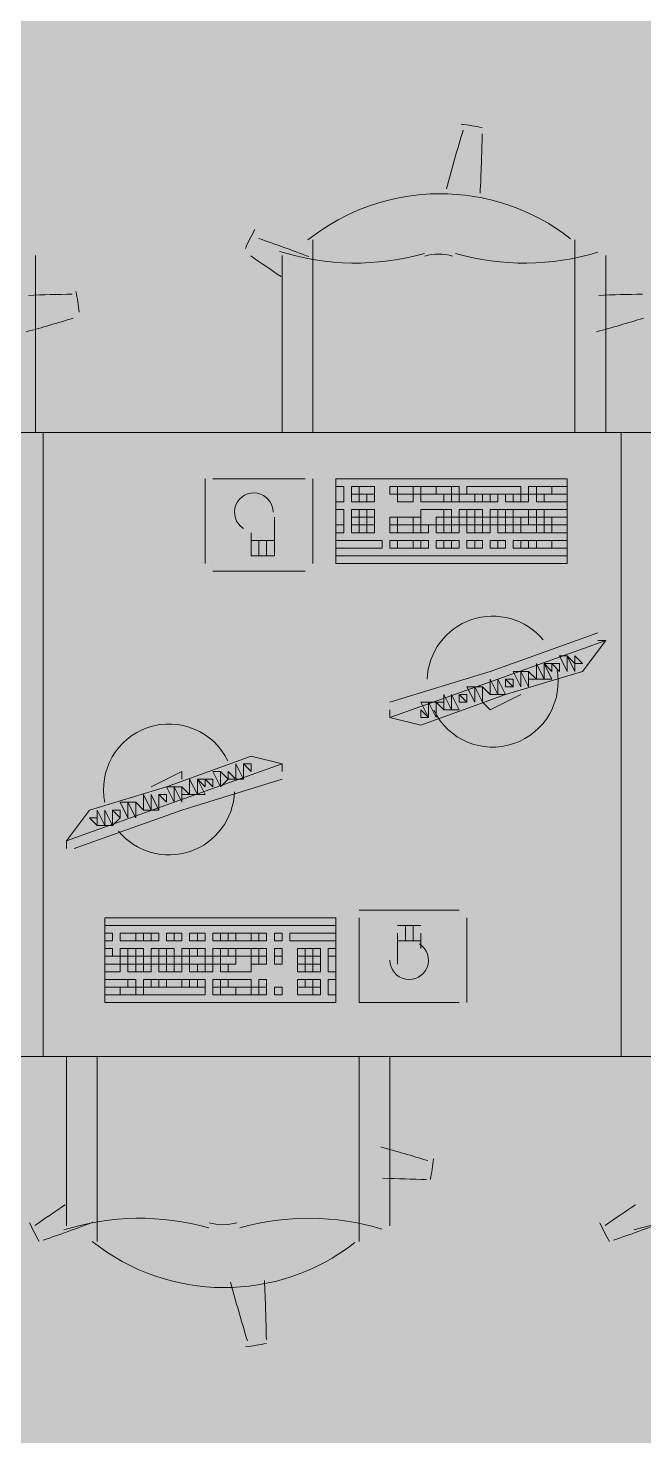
# Model space of a CAD drawing. Header units: millimetres. Extents: x -59 to 47, y 152 to 919.
# Drawn here: x 23.151 to 24.35, y 464.268 to 467.009 of the extents above; entities that cross this region are included whole.
import ezdxf

# ---------------------------------------------------------------- set-up
doc = ezdxf.new("R2010")
doc.units = ezdxf.units.MM
doc.layers.add('PDF_014405$FT-FIXFIT', color=7, linetype='Continuous')
doc.layers.add('PDF_014405$HL-TMP', color=7, linetype='Continuous', true_color=0xe6db59)

msp = doc.modelspace()

# ---------------------------------------------------------------- linework, layer by layer
at = {"layer": 'PDF_014405$FT-FIXFIT', "lineweight": 0}
for points in [[(23.7054, 466.2211), (23.7054, 466.5961)], [(24.2154, 466.5961), (24.2154, 466.2211)], [(23.1655, 466.2211), (23.1655, 466.5661)], [(23.6454, 466.5661), (23.6454, 466.2211)], [(24.2754, 466.2211), (24.2754, 466.5661)], [(23.4955, 466.1311), (23.4955, 465.9661)], [(23.5104, 466.1311), (23.5104, 466.1311)], [(23.6904, 466.1311), (23.5104, 466.1311)], [(23.6904, 466.1311), (23.6904, 466.1311)], [(23.7054, 465.9661), (23.7054, 466.1311)], [(23.5854, 466.0261), (23.5854, 465.9811), (23.6304, 465.9811), (23.6304, 466.0561)], [(23.6304, 466.0111), (23.5854, 466.0111)], [(23.6004, 466.0111), (23.6004, 465.9811)], [(23.6154, 466.0111), (23.6154, 465.9811)], [(23.5104, 465.9661), (23.5104, 465.9661)], [(23.5104, 465.9511), (23.6904, 465.9511)], [(23.6904, 465.9661), (23.6904, 465.9661)], [(24.2604, 465.8311), (24.0504, 465.7561), (23.8554, 465.6961)], [(23.8554, 465.6661), (23.9154, 465.6511), (24.0804, 465.7111), (24.2304, 465.7561), (24.2754, 465.8161), (24.2604, 465.8161)], [(24.2754, 465.8161), (24.0654, 465.7411), (23.8554, 465.6661), (23.8554, 465.6811)], [(24.0354, 465.7261), (24.0504, 465.7111), (24.0354, 465.7261)], [(24.1104, 465.7111), (24.0504, 465.6811), (24.0354, 465.6961)], [(24.1104, 465.7111), (24.1104, 465.7111)], [(23.6454, 465.5761), (23.5854, 465.5911), (23.4205, 465.5311), (23.2705, 465.4861), (23.2255, 465.4262), (23.2255, 465.4112)], [(23.2255, 465.4262), (23.4355, 465.5011), (23.6454, 465.5761), (23.6454, 465.5611)], [(23.3905, 465.5311), (23.4505, 465.5611), (23.4505, 465.5461)], [(23.5704, 465.5461), (23.5704, 465.5761), (23.5704, 465.5461)], [(23.2405, 465.4112), (23.4505, 465.4861), (23.6454, 465.5461)], [(23.3905, 465.5311), (23.3905, 465.5311)], [(23.3755, 465.4861), (23.3605, 465.5011), (23.3755, 465.4861)], [(23.2405, 465.4262), (23.2405, 465.4262)], [(23.9904, 465.2912), (23.7954, 465.2912)], [(23.3005, 465.2612), (23.7504, 465.2612), (23.3005, 465.2612)], [(23.7954, 465.2762), (23.7954, 465.2762)], [(23.7954, 465.2762), (23.7954, 465.1112), (23.9904, 465.1112)], [(23.9154, 465.2612), (23.8704, 465.2612)], [(23.8854, 465.2312), (23.8854, 465.2612)], [(23.9004, 465.2312), (23.9004, 465.2612)], [(23.9904, 465.2762), (23.9904, 465.2762)], [(24.0054, 465.1112), (24.0054, 465.2762)], [(23.8704, 465.2462), (23.8704, 465.1862)], [(23.9154, 465.2162), (23.9154, 465.2462)], [(23.8704, 465.2312), (23.9154, 465.2312)], [(23.9904, 465.1112), (23.9904, 465.1112)], [(23.2255, 464.6762), (23.2255, 465.0062)], [(23.2855, 465.0062), (23.2855, 464.6462)], [(23.7954, 464.6462), (23.7954, 465.0062)], [(23.8554, 465.0062), (23.8554, 464.6762)]]:
    msp.add_lwpolyline(points, dxfattribs=at)
for points in [[(22.0706, 466.2211), (23.1805, 466.2211), (23.1805, 465.0062), (22.0706, 465.0062)], [(23.1805, 466.2211), (24.3054, 466.2211), (24.3054, 465.0062), (23.1805, 465.0062)], [(24.3054, 466.2211), (25.4153, 466.2211), (25.4153, 465.0062), (24.3054, 465.0062)], [(24.2004, 466.1311), (23.7504, 466.1311), (23.7504, 465.9661), (24.2004, 465.9661)], [(23.7654, 466.1161), (23.7504, 466.1161), (23.7504, 466.0861), (23.7654, 466.0861)], [(23.7954, 466.1161), (23.7804, 466.1161), (23.7804, 466.1011), (23.7954, 466.1011)], [(23.8254, 466.1161), (23.7954, 466.1161), (23.7954, 466.1011), (23.8254, 466.1011)], [(23.8704, 466.1161), (23.8554, 466.1161), (23.8554, 466.1011), (23.8704, 466.1011)], [(23.9004, 466.1161), (23.8704, 466.1161), (23.8704, 466.1011), (23.9004, 466.1011)], [(23.9154, 466.1161), (23.9004, 466.1161), (23.9004, 466.1011), (23.9154, 466.1011)], [(23.9154, 466.1161), (23.9454, 466.1161), (23.9454, 466.1011), (23.9154, 466.1011)], [(23.9454, 466.1161), (23.9754, 466.1161), (23.9754, 466.1011), (23.9454, 466.1011)], [(23.9754, 466.1161), (23.9904, 466.1161), (23.9904, 466.1011), (23.9754, 466.1011)], [(24.1104, 466.1161), (24.0054, 466.1161), (24.0054, 466.1011), (24.1104, 466.1011)], [(24.1404, 466.1161), (24.1254, 466.1161), (24.1254, 466.1011), (24.1404, 466.1011)], [(24.1704, 466.1161), (24.1404, 466.1161), (24.1404, 466.1011), (24.1704, 466.1011)], [(24.2004, 466.1161), (24.1704, 466.1161), (24.1704, 466.1011), (24.2004, 466.1011)], [(23.7954, 466.1011), (23.7804, 466.1011), (23.7804, 466.0861), (23.7954, 466.0861)], [(23.8104, 466.1011), (23.7954, 466.1011), (23.7954, 466.0861), (23.8104, 466.0861)], [(23.8254, 466.1011), (23.8104, 466.1011), (23.8104, 466.0861), (23.8254, 466.0861)], [(23.9004, 466.1011), (23.8704, 466.1011), (23.8704, 466.0861), (23.9004, 466.0861)], [(23.9604, 466.1011), (23.9154, 466.1011), (23.9154, 466.0861), (23.9604, 466.0861)], [(23.9754, 466.1011), (23.9604, 466.1011), (23.9604, 466.0861), (23.9754, 466.0861)], [(23.9904, 466.1011), (23.9754, 466.1011), (23.9754, 466.0861), (23.9904, 466.0861)], [(24.0204, 466.1011), (23.9904, 466.1011), (23.9904, 466.0861), (24.0204, 466.0861)], [(24.0354, 466.1011), (24.0204, 466.1011), (24.0204, 466.0861), (24.0354, 466.0861)], [(24.0504, 466.1011), (24.0354, 466.1011), (24.0354, 466.0861), (24.0504, 466.0861)], [(24.0654, 466.1011), (24.0504, 466.1011), (24.0504, 466.0861), (24.0654, 466.0861)], [(24.0954, 466.1011), (24.0804, 466.1011), (24.0804, 466.0861), (24.0954, 466.0861)], [(24.1104, 466.1011), (24.0954, 466.1011), (24.0954, 466.0861), (24.1104, 466.0861)], [(24.1254, 466.1011), (24.1104, 466.1011), (24.1104, 466.0861), (24.1254, 466.0861)], [(24.1554, 466.1011), (24.1404, 466.1011), (24.1404, 466.0861), (24.1554, 466.0861)], [(24.2004, 466.1011), (24.1554, 466.1011), (24.1554, 466.0861), (24.2004, 466.0861)], [(23.7654, 466.0711), (23.7504, 466.0711), (23.7504, 466.0411), (23.7654, 466.0411)], [(23.7954, 466.0711), (23.7804, 466.0711), (23.7804, 466.0561), (23.7954, 466.0561)], [(23.7954, 466.0561), (23.7804, 466.0561), (23.7804, 466.0411), (23.7954, 466.0411)], [(23.8104, 466.0711), (23.7954, 466.0711), (23.7954, 466.0561), (23.8104, 466.0561)], [(23.8104, 466.0561), (23.7954, 466.0561), (23.7954, 466.0411), (23.8104, 466.0411)], [(23.8254, 466.0711), (23.8104, 466.0711), (23.8104, 466.0561), (23.8254, 466.0561)], [(23.8254, 466.0561), (23.8104, 466.0561), (23.8104, 466.0411), (23.8254, 466.0411)], [(23.8704, 466.0561), (23.8554, 466.0561), (23.8554, 466.0411), (23.8704, 466.0411)], [(23.9004, 466.0561), (23.8704, 466.0561), (23.8704, 466.0411), (23.9004, 466.0411)], [(23.9154, 466.0561), (23.9004, 466.0561), (23.9004, 466.0411), (23.9154, 466.0411)], [(23.9454, 466.0711), (23.9154, 466.0711), (23.9154, 466.0411), (23.9454, 466.0411), (23.9454, 466.0561), (23.9604, 466.0561), (23.9604, 466.0711)], [(23.9604, 466.0561), (23.9454, 466.0561), (23.9454, 466.0411), (23.9604, 466.0411)], [(23.9754, 466.0711), (23.9604, 466.0711), (23.9604, 466.0561), (23.9754, 466.0561)], [(23.9904, 466.0561), (23.9754, 466.0561), (23.9754, 466.0411), (23.9904, 466.0411)], [(24.0054, 466.0711), (23.9904, 466.0711), (23.9904, 466.0561), (24.0054, 466.0561)], [(24.0054, 466.0561), (23.9904, 466.0561), (23.9904, 466.0411), (24.0054, 466.0411)], [(24.0204, 466.0711), (24.0054, 466.0711), (24.0054, 466.0561), (24.0204, 466.0561)], [(24.0204, 466.0561), (24.0054, 466.0561), (24.0054, 466.0411), (24.0204, 466.0411)], [(24.0354, 466.0711), (24.0204, 466.0711), (24.0204, 466.0561), (24.0354, 466.0561)], [(24.0504, 466.0561), (24.0354, 466.0561), (24.0354, 466.0411), (24.0504, 466.0411)], [(24.0654, 466.0711), (24.0504, 466.0711), (24.0504, 466.0561), (24.0654, 466.0561)], [(24.0654, 466.0561), (24.0504, 466.0561), (24.0504, 466.0411), (24.0654, 466.0411)], [(24.0804, 466.0711), (24.0654, 466.0711), (24.0654, 466.0561), (24.0804, 466.0561)], [(24.0804, 466.0561), (24.0654, 466.0561), (24.0654, 466.0411), (24.0804, 466.0411)], [(24.0954, 466.0711), (24.0804, 466.0711), (24.0804, 466.0561), (24.0954, 466.0561)], [(24.1254, 466.0711), (24.0954, 466.0711), (24.0954, 466.0561), (24.1254, 466.0561)], [(24.1104, 466.0561), (24.0954, 466.0561), (24.0954, 466.0411), (24.1104, 466.0411)], [(24.1254, 466.0561), (24.1104, 466.0561), (24.1104, 466.0411), (24.1254, 466.0411)], [(24.1404, 466.0711), (24.1254, 466.0711), (24.1254, 466.0561), (24.1404, 466.0561)], [(24.1404, 466.0561), (24.1254, 466.0561), (24.1254, 466.0411), (24.1404, 466.0411)], [(24.1554, 466.0711), (24.1404, 466.0711), (24.1404, 466.0561), (24.1554, 466.0561)], [(24.2004, 466.0711), (24.1554, 466.0711), (24.1554, 466.0561), (24.2004, 466.0561)], [(24.1704, 466.0561), (24.1554, 466.0561), (24.1554, 466.0411), (24.1704, 466.0411)], [(24.2004, 466.0561), (24.1704, 466.0561), (24.1704, 466.0411), (24.2004, 466.0411)], [(23.7654, 466.0411), (23.7504, 466.0411), (23.7504, 466.0261), (23.7654, 466.0261)], [(23.7954, 466.0411), (23.7804, 466.0411), (23.7804, 466.0261), (23.7954, 466.0261)], [(23.8104, 466.0411), (23.7954, 466.0411), (23.7954, 466.0261), (23.8104, 466.0261)], [(23.8254, 466.0411), (23.8104, 466.0411), (23.8104, 466.0261), (23.8254, 466.0261)], [(23.8704, 466.0411), (23.8554, 466.0411), (23.8554, 466.0261), (23.8704, 466.0261)], [(23.9004, 466.0411), (23.8704, 466.0411), (23.8704, 466.0261), (23.9004, 466.0261)], [(23.9154, 466.0411), (23.9004, 466.0411), (23.9004, 466.0261), (23.9154, 466.0261)], [(23.9304, 466.0411), (23.9154, 466.0411), (23.9154, 466.0261), (23.9304, 466.0261)], [(23.9604, 466.0411), (23.9454, 466.0411), (23.9454, 466.0261), (23.9604, 466.0261)], [(23.9754, 466.0411), (23.9604, 466.0411), (23.9604, 466.0261), (23.9754, 466.0261)], [(23.9904, 466.0411), (23.9754, 466.0411), (23.9754, 466.0261), (23.9904, 466.0261)], [(24.0204, 466.0411), (24.0054, 466.0411), (24.0054, 466.0261), (24.0204, 466.0261)], [(24.0354, 466.0411), (24.0204, 466.0411), (24.0204, 466.0261), (24.0354, 466.0261)], [(24.0504, 466.0411), (24.0354, 466.0411), (24.0354, 466.0261), (24.0504, 466.0261)], [(24.0804, 466.0411), (24.0654, 466.0411), (24.0654, 466.0261), (24.0804, 466.0261)], [(24.0954, 466.0411), (24.0804, 466.0411), (24.0804, 466.0261), (24.0954, 466.0261)], [(24.1104, 466.0411), (24.0954, 466.0411), (24.0954, 466.0261), (24.1104, 466.0261)], [(24.1404, 466.0411), (24.1104, 466.0411), (24.1104, 466.0261), (24.1404, 466.0261)], [(24.1554, 466.0411), (24.1404, 466.0411), (24.1404, 466.0261), (24.1554, 466.0261)], [(24.1704, 466.0411), (24.1554, 466.0411), (24.1554, 466.0261), (24.1704, 466.0261)], [(24.2004, 466.0411), (24.1704, 466.0411), (24.1704, 466.0261), (24.2004, 466.0261)], [(23.8404, 465.9961), (23.7504, 465.9961), (23.7504, 466.0111), (23.8404, 466.0111)], [(23.8704, 466.0111), (23.8554, 466.0111), (23.8554, 465.9961), (23.8704, 465.9961)], [(23.9004, 466.0111), (23.8704, 466.0111), (23.8704, 465.9961), (23.9004, 465.9961)], [(23.9154, 466.0111), (23.9004, 466.0111), (23.9004, 465.9961), (23.9154, 465.9961)], [(23.9304, 466.0111), (23.9154, 466.0111), (23.9154, 465.9961), (23.9304, 465.9961)], [(23.9604, 466.0111), (23.9454, 466.0111), (23.9454, 465.9961), (23.9604, 465.9961)], [(23.9754, 466.0111), (23.9604, 466.0111), (23.9604, 465.9961), (23.9754, 465.9961)], [(23.9904, 466.0111), (23.9754, 466.0111), (23.9754, 465.9961), (23.9904, 465.9961)], [(24.0204, 466.0111), (24.0054, 466.0111), (24.0054, 465.9961), (24.0204, 465.9961)], [(24.0354, 466.0111), (24.0204, 466.0111), (24.0204, 465.9961), (24.0354, 465.9961)], [(24.0654, 466.0111), (24.0504, 466.0111), (24.0504, 465.9961), (24.0654, 465.9961)], [(24.0804, 466.0111), (24.0654, 466.0111), (24.0654, 465.9961), (24.0804, 465.9961)], [(24.1104, 466.0111), (24.0954, 466.0111), (24.0954, 465.9961), (24.1104, 465.9961)], [(24.1254, 466.0111), (24.1104, 466.0111), (24.1104, 465.9961), (24.1254, 465.9961)], [(24.1404, 466.0111), (24.1254, 466.0111), (24.1254, 465.9961), (24.1404, 465.9961)], [(24.1704, 466.0111), (24.1404, 466.0111), (24.1404, 465.9961), (24.1704, 465.9961)], [(24.2004, 466.0111), (24.1704, 466.0111), (24.1704, 465.9961), (24.2004, 465.9961)], [(24.2004, 465.9661), (23.7504, 465.9661), (23.7504, 465.9811), (24.2004, 465.9811)], [(24.2004, 465.7861), (24.1854, 465.7861), (24.2004, 465.7561)], [(24.2004, 465.7861), (24.2154, 465.7561), (24.2154, 465.7711)], [(24.2154, 465.7861), (24.2154, 465.7711), (24.2304, 465.7711)], [(24.1104, 465.7561), (24.0954, 465.7561), (24.1104, 465.7261)], [(24.1254, 465.7561), (24.1104, 465.7561), (24.1254, 465.7261), (24.1254, 465.7411)], [(24.1254, 465.7561), (24.1254, 465.7411), (24.1404, 465.7411)], [(24.1404, 465.7711), (24.1404, 465.7561), (24.1404, 465.7411), (24.1554, 465.7411)], [(24.1554, 465.7711), (24.1554, 465.7411), (24.1704, 465.7411)], [(24.1704, 465.7711), (24.1554, 465.7711), (24.1704, 465.7561)], [(24.1854, 465.7711), (24.1704, 465.7711), (24.1854, 465.7561)], [(24.0204, 465.7261), (24.0054, 465.7261), (24.0204, 465.6961)], [(24.0354, 465.7261), (24.0204, 465.7261), (24.0354, 465.6961), (24.0354, 465.7111)], [(24.0504, 465.7411), (24.0504, 465.7261), (24.0504, 465.7111), (24.0654, 465.7111)], [(24.0654, 465.7411), (24.0654, 465.7111), (24.0804, 465.7111)], [(24.0804, 465.7411), (24.0804, 465.7261), (24.0954, 465.7261)], [(24.0954, 465.7411), (24.0804, 465.7411), (24.0954, 465.7261)], [(23.9604, 465.7111), (23.9604, 465.6961), (23.9604, 465.6811), (23.9754, 465.6811)], [(23.9754, 465.7111), (23.9754, 465.6811), (23.9904, 465.6811)], [(23.9904, 465.7111), (23.9904, 465.6961), (24.0054, 465.6961)], [(24.0054, 465.7111), (23.9904, 465.7111), (24.0054, 465.6961)], [(23.9304, 465.6961), (23.9154, 465.6961), (23.9304, 465.6661)], [(23.9154, 465.6811), (23.9154, 465.6661), (23.9304, 465.6661)], [(23.9454, 465.6961), (23.9304, 465.6961), (23.9454, 465.6661), (23.9454, 465.6811)], [(23.9604, 465.6961), (23.9454, 465.6961), (23.9604, 465.6811)], [(23.5254, 465.5311), (23.5254, 465.5611), (23.5104, 465.5611)], [(23.5254, 465.5311), (23.5404, 465.5461), (23.5254, 465.5611)], [(23.5404, 465.5461), (23.5554, 465.5461), (23.5404, 465.5611)], [(23.5554, 465.5461), (23.5704, 465.5461), (23.5554, 465.5761), (23.5554, 465.5611)], [(23.5854, 465.5611), (23.5854, 465.5761), (23.5704, 465.5761)], [(23.4655, 465.5161), (23.4805, 465.5161), (23.4655, 465.5461), (23.4655, 465.5311)], [(23.4955, 465.5311), (23.4955, 465.5461), (23.4805, 465.5461)], [(23.4805, 465.5161), (23.4955, 465.5161), (23.4805, 465.5461)], [(23.5104, 465.5311), (23.5104, 465.5461), (23.4955, 465.5461)], [(23.3755, 465.4861), (23.3905, 465.4861), (23.3755, 465.5161), (23.3755, 465.5011)], [(23.3905, 465.4861), (23.4055, 465.4861), (23.3905, 465.5161)], [(23.4205, 465.5011), (23.4205, 465.5161), (23.4055, 465.5161)], [(23.4055, 465.4861), (23.4055, 465.5011), (23.4055, 465.5161)], [(23.4355, 465.5011), (23.4355, 465.5311), (23.4205, 465.5311)], [(23.4505, 465.5011), (23.4505, 465.5161), (23.4505, 465.5311), (23.4355, 465.5311)], [(23.4505, 465.5161), (23.4655, 465.5161), (23.4505, 465.5311)], [(23.2855, 465.4562), (23.3005, 465.4562), (23.2855, 465.4861), (23.2855, 465.4712)], [(23.3005, 465.4562), (23.3155, 465.4562), (23.3005, 465.4861)], [(23.3305, 465.4712), (23.3305, 465.4861), (23.3155, 465.4861)], [(23.3155, 465.4562), (23.3305, 465.4712), (23.3155, 465.4861)], [(23.3455, 465.4712), (23.3455, 465.5011), (23.3305, 465.5011)], [(23.3605, 465.4712), (23.3605, 465.4861), (23.3605, 465.5011), (23.3455, 465.5011)], [(23.2855, 465.4562), (23.2855, 465.4712), (23.2705, 465.4712)], [(23.3005, 465.1112), (23.7504, 465.1112), (23.7504, 465.2762), (23.3005, 465.2762)], [(23.3005, 465.2312), (23.3155, 465.2312), (23.3155, 465.2462), (23.3005, 465.2462)], [(23.3305, 465.2312), (23.3605, 465.2312), (23.3605, 465.2462), (23.3305, 465.2462)], [(23.3605, 465.2312), (23.3755, 465.2312), (23.3755, 465.2462), (23.3605, 465.2462)], [(23.3755, 465.2312), (23.3905, 465.2312), (23.3905, 465.2462), (23.3755, 465.2462)], [(23.3905, 465.2312), (23.4055, 465.2312), (23.4055, 465.2462), (23.3905, 465.2462)], [(23.4205, 465.2312), (23.4355, 465.2312), (23.4355, 465.2462), (23.4205, 465.2462)], [(23.4355, 465.2312), (23.4505, 465.2312), (23.4505, 465.2462), (23.4355, 465.2462)], [(23.4655, 465.2312), (23.4805, 465.2312), (23.4805, 465.2462), (23.4655, 465.2462)], [(23.4805, 465.2312), (23.4955, 465.2312), (23.4955, 465.2462), (23.4805, 465.2462)], [(23.5104, 465.2312), (23.5254, 465.2312), (23.5254, 465.2462), (23.5104, 465.2462)], [(23.5254, 465.2312), (23.5404, 465.2312), (23.5404, 465.2462), (23.5254, 465.2462)], [(23.5404, 465.2312), (23.5554, 465.2312), (23.5554, 465.2462), (23.5404, 465.2462)], [(23.5554, 465.2312), (23.5854, 465.2312), (23.5854, 465.2462), (23.5554, 465.2462)], [(23.5854, 465.2312), (23.6004, 465.2312), (23.6004, 465.2462), (23.5854, 465.2462)], [(23.6004, 465.2312), (23.6154, 465.2312), (23.6154, 465.2462), (23.6004, 465.2462)], [(23.6304, 465.2312), (23.6454, 465.2312), (23.6454, 465.2462), (23.6304, 465.2462)], [(23.6604, 465.2462), (23.7504, 465.2462), (23.7504, 465.2312), (23.6604, 465.2312)], [(23.3005, 465.2012), (23.3155, 465.2012), (23.3155, 465.2162), (23.3005, 465.2162)], [(23.3305, 465.2012), (23.3455, 465.2012), (23.3455, 465.2162), (23.3305, 465.2162)], [(23.3455, 465.2012), (23.3605, 465.2012), (23.3605, 465.2162), (23.3455, 465.2162)], [(23.3605, 465.2012), (23.3755, 465.2012), (23.3755, 465.2162), (23.3605, 465.2162)], [(23.3905, 465.2012), (23.4055, 465.2012), (23.4055, 465.2162), (23.3905, 465.2162)], [(23.4055, 465.2012), (23.4205, 465.2012), (23.4205, 465.2162), (23.4055, 465.2162)], [(23.4205, 465.2012), (23.4355, 465.2012), (23.4355, 465.2162), (23.4205, 465.2162)], [(23.4505, 465.2012), (23.4655, 465.2012), (23.4655, 465.2162), (23.4505, 465.2162)], [(23.4655, 465.2012), (23.4805, 465.2012), (23.4805, 465.2162), (23.4655, 465.2162)], [(23.4805, 465.2012), (23.4955, 465.2012), (23.4955, 465.2162), (23.4805, 465.2162)], [(23.5104, 465.2012), (23.5254, 465.2012), (23.5254, 465.2162), (23.5104, 465.2162)], [(23.5254, 465.2012), (23.5404, 465.2012), (23.5404, 465.2162), (23.5254, 465.2162)], [(23.5404, 465.2012), (23.5554, 465.2012), (23.5554, 465.2162), (23.5404, 465.2162)], [(23.5554, 465.2012), (23.5854, 465.2012), (23.5854, 465.2162), (23.5554, 465.2162)], [(23.5854, 465.2012), (23.6004, 465.2012), (23.6004, 465.2162), (23.5854, 465.2162)], [(23.6004, 465.2012), (23.6154, 465.2012), (23.6154, 465.2162), (23.6004, 465.2162)], [(23.6304, 465.2012), (23.6454, 465.2012), (23.6454, 465.2162), (23.6304, 465.2162)], [(23.6754, 465.2012), (23.6904, 465.2012), (23.6904, 465.2162), (23.6754, 465.2162)], [(23.6904, 465.2012), (23.7054, 465.2012), (23.7054, 465.2162), (23.6904, 465.2162)], [(23.7054, 465.2012), (23.7204, 465.2012), (23.7204, 465.2162), (23.7054, 465.2162)], [(23.7354, 465.2012), (23.7504, 465.2012), (23.7504, 465.2162), (23.7354, 465.2162)], [(23.3005, 465.1862), (23.3305, 465.1862), (23.3305, 465.2012), (23.3005, 465.2012)], [(23.3005, 465.1712), (23.3305, 465.1712), (23.3305, 465.1862), (23.3005, 465.1862)], [(23.3305, 465.1862), (23.3455, 465.1862), (23.3455, 465.2012), (23.3305, 465.2012)], [(23.3455, 465.1712), (23.3605, 465.1712), (23.3605, 465.1862), (23.3455, 465.1862)], [(23.3605, 465.1862), (23.3755, 465.1862), (23.3755, 465.2012), (23.3605, 465.2012)], [(23.3605, 465.1712), (23.3755, 465.1712), (23.3755, 465.1862), (23.3605, 465.1862)], [(23.3755, 465.1862), (23.3905, 465.1862), (23.3905, 465.2012), (23.3755, 465.2012)], [(23.3755, 465.1712), (23.3905, 465.1712), (23.3905, 465.1862), (23.3755, 465.1862)], [(23.3905, 465.1862), (23.4055, 465.1862), (23.4055, 465.2012), (23.3905, 465.2012)], [(23.4055, 465.1712), (23.4205, 465.1712), (23.4205, 465.1862), (23.4055, 465.1862)], [(23.4205, 465.1862), (23.4355, 465.1862), (23.4355, 465.2012), (23.4205, 465.2012)], [(23.4205, 465.1712), (23.4355, 465.1712), (23.4355, 465.1862), (23.4205, 465.1862)], [(23.4355, 465.1862), (23.4505, 465.1862), (23.4505, 465.2012), (23.4355, 465.2012)], [(23.4355, 465.1712), (23.4505, 465.1712), (23.4505, 465.1862), (23.4355, 465.1862)], [(23.4505, 465.1862), (23.4655, 465.1862), (23.4655, 465.2012), (23.4505, 465.2012)], [(23.4655, 465.1862), (23.4955, 465.1862), (23.4955, 465.2012), (23.4655, 465.2012)], [(23.4655, 465.1712), (23.4805, 465.1712), (23.4805, 465.1862), (23.4655, 465.1862)], [(23.4805, 465.1712), (23.4955, 465.1712), (23.4955, 465.1862), (23.4805, 465.1862)], [(23.4955, 465.1862), (23.5104, 465.1862), (23.5104, 465.2012), (23.4955, 465.2012)], [(23.4955, 465.1712), (23.5104, 465.1712), (23.5104, 465.1862), (23.4955, 465.1862)], [(23.5104, 465.1862), (23.5254, 465.1862), (23.5254, 465.2012), (23.5104, 465.2012)], [(23.5254, 465.1862), (23.5554, 465.1862), (23.5554, 465.2012), (23.5254, 465.2012)], [(23.5254, 465.1712), (23.5404, 465.1712), (23.5404, 465.1862), (23.5254, 465.1862)], [(23.5554, 465.1712), (23.5854, 465.1712), (23.5854, 465.2012), (23.5554, 465.2012), (23.5554, 465.1862), (23.5404, 465.1862), (23.5404, 465.1712)], [(23.5854, 465.1862), (23.6004, 465.1862), (23.6004, 465.2012), (23.5854, 465.2012)], [(23.6004, 465.1862), (23.6154, 465.1862), (23.6154, 465.2012), (23.6004, 465.2012)], [(23.6304, 465.1862), (23.6454, 465.1862), (23.6454, 465.2012), (23.6304, 465.2012)], [(23.6754, 465.1862), (23.6904, 465.1862), (23.6904, 465.2012), (23.6754, 465.2012)], [(23.6754, 465.1712), (23.6904, 465.1712), (23.6904, 465.1862), (23.6754, 465.1862)], [(23.6904, 465.1862), (23.7054, 465.1862), (23.7054, 465.2012), (23.6904, 465.2012)], [(23.6904, 465.1712), (23.7054, 465.1712), (23.7054, 465.1862), (23.6904, 465.1862)], [(23.7054, 465.1862), (23.7204, 465.1862), (23.7204, 465.2012), (23.7054, 465.2012)], [(23.7054, 465.1712), (23.7204, 465.1712), (23.7204, 465.1862), (23.7054, 465.1862)], [(23.7354, 465.1712), (23.7504, 465.1712), (23.7504, 465.2012), (23.7354, 465.2012)], [(23.3005, 465.1412), (23.3455, 465.1412), (23.3455, 465.1562), (23.3005, 465.1562)], [(23.3455, 465.1412), (23.3605, 465.1412), (23.3605, 465.1562), (23.3455, 465.1562)], [(23.3755, 465.1412), (23.3905, 465.1412), (23.3905, 465.1562), (23.3755, 465.1562)], [(23.3905, 465.1412), (23.4055, 465.1412), (23.4055, 465.1562), (23.3905, 465.1562)], [(23.4055, 465.1412), (23.4205, 465.1412), (23.4205, 465.1562), (23.4055, 465.1562)], [(23.4205, 465.1412), (23.4505, 465.1412), (23.4505, 465.1562), (23.4205, 465.1562)], [(23.4505, 465.1412), (23.4655, 465.1412), (23.4655, 465.1562), (23.4505, 465.1562)], [(23.4655, 465.1412), (23.4805, 465.1412), (23.4805, 465.1562), (23.4655, 465.1562)], [(23.4805, 465.1412), (23.4955, 465.1412), (23.4955, 465.1562), (23.4805, 465.1562)], [(23.5104, 465.1412), (23.5254, 465.1412), (23.5254, 465.1562), (23.5104, 465.1562)], [(23.5254, 465.1412), (23.5404, 465.1412), (23.5404, 465.1562), (23.5254, 465.1562)], [(23.5404, 465.1412), (23.5854, 465.1412), (23.5854, 465.1562), (23.5404, 465.1562)], [(23.6004, 465.1412), (23.6154, 465.1412), (23.6154, 465.1562), (23.6004, 465.1562)], [(23.6754, 465.1412), (23.6904, 465.1412), (23.6904, 465.1562), (23.6754, 465.1562)], [(23.6904, 465.1412), (23.7054, 465.1412), (23.7054, 465.1562), (23.6904, 465.1562)], [(23.7054, 465.1412), (23.7204, 465.1412), (23.7204, 465.1562), (23.7054, 465.1562)], [(23.7354, 465.1262), (23.7504, 465.1262), (23.7504, 465.1562), (23.7354, 465.1562)], [(23.3005, 465.1262), (23.3305, 465.1262), (23.3305, 465.1412), (23.3005, 465.1412)], [(23.3305, 465.1262), (23.3605, 465.1262), (23.3605, 465.1412), (23.3305, 465.1412)], [(23.3605, 465.1262), (23.3755, 465.1262), (23.3755, 465.1412), (23.3605, 465.1412)], [(23.3755, 465.1262), (23.4955, 465.1262), (23.4955, 465.1412), (23.3755, 465.1412)], [(23.5254, 465.1262), (23.5104, 465.1262), (23.5104, 465.1412), (23.5254, 465.1412)], [(23.5554, 465.1262), (23.5254, 465.1262), (23.5254, 465.1412), (23.5554, 465.1412)], [(23.5854, 465.1262), (23.5554, 465.1262), (23.5554, 465.1412), (23.5854, 465.1412)], [(23.5854, 465.1262), (23.6004, 465.1262), (23.6004, 465.1412), (23.5854, 465.1412)], [(23.6004, 465.1262), (23.6154, 465.1262), (23.6154, 465.1412), (23.6004, 465.1412)], [(23.6304, 465.1262), (23.6454, 465.1262), (23.6454, 465.1412), (23.6304, 465.1412)], [(23.6754, 465.1262), (23.7054, 465.1262), (23.7054, 465.1412), (23.6754, 465.1412)], [(23.7054, 465.1262), (23.7204, 465.1262), (23.7204, 465.1412), (23.7054, 465.1412)]]:
    msp.add_lwpolyline(points, close=True, dxfattribs=at)
for centre, radius, start, end in [((27.1606, 465.841), 3.3076, 162.9713, 165.031), ((23.9503, 466.4111), 0.4125, 78.1348, 83.8639), ((20.7243, 466.8587), 3.3111, 357.035, 359.0267), ((23.9529, 466.2736), 0.4125, 51.9752, 128.5616), ((23.9503, 466.4111), 0.4124, 150.1335, 155.8687), ((22.5254, 463.4711), 3.3073, 69.2469, 71.0322), ((25.5035, 469.3035), 3.3438, 234.9765, 236.2043), ((23.7879, 467.0385), 0.4874, 252.3868, 286.0243), ((23.9503, 466.4711), 0.0975, 73.9762, 106.0238), ((24.1179, 467.0385), 0.4875, 253.9771, 286.9245), ((22.8404, 466.4111), 0.4125, 6.1361, 11.8652), ((23.2933, 463.1732), 3.3179, 90.9753, 92.4426), ((24.4032, 463.1732), 3.3179, 90.9753, 92.4426), ((22.2704, 469.6061), 3.3073, 285.3808, 287.0287), ((23.3803, 469.6061), 3.3073, 285.3808, 287.0287), ((23.5903, 466.0661), 0.0375, 0, 237.2991), ((24.0553, 465.7361), 0.1275, 39.5892, 177.984), ((24.0553, 465.7361), 0.1275, 205.9552, 11.6125), ((23.4254, 465.5261), 0.1275, 25.9552, 191.6125), ((23.4254, 465.5261), 0.1275, 219.5892, 357.984), ((23.8929, 465.1937), 0.0375, 180.0012, 57.2913), ((22.9603, 461.6412), 3.3073, 72.9713, 74.6192), ((23.5303, 464.8512), 0.4125, 348.1348, 353.8639), ((23.9828, 468.0675), 3.3012, 267.5537, 269.0284), ((25.0726, 461.9549), 3.3244, 123.7945, 125.0295), ((26.1825, 461.9549), 3.3244, 123.7945, 125.0295), ((23.368, 464.2037), 0.4875, 73.9771, 107.6102), ((23.6979, 464.2037), 0.4875, 73.0774, 106.0226), ((24.4779, 464.2037), 0.4875, 73.9771, 107.6102), ((23.5303, 464.8511), 0.4124, 204.1313, 209.8665), ((22.1054, 467.7761), 3.3073, 288.9678, 290.7531), ((23.5303, 464.7762), 0.0975, 253.9762, 286.0238), ((24.6403, 464.8511), 0.4124, 204.1313, 209.8665), ((23.2153, 467.7761), 3.3073, 288.9678, 290.7531), ((23.5329, 464.9687), 0.4125, 231.4381, 308.0234), ((26.7406, 465.4212), 3.3076, 194.969, 197.0287), ((20.3043, 464.3986), 3.3111, 0.9733, 2.965), ((23.5303, 464.8512), 0.4125, 276.1361, 281.8652)]:
    msp.add_arc(centre, radius, start, end, dxfattribs=at)
at = {"layer": 'PDF_014405$HL-TMP', "color": 54, "true_color": 0x999900, "transparency": 33554559}
for points in [[(29.8699, 473.8404), (17.9909, 473.8404), (29.8699, 465.2612)], [(17.9909, 473.8404), (29.8699, 465.2612), (17.9909, 465.2612)], [(29.8699, 465.2612), (17.9459, 465.2612), (29.8699, 461.8115)], [(17.9459, 465.2612), (29.8699, 461.8115), (17.9459, 461.8115)]]:
    msp.add_solid(points, dxfattribs=at)

doc.saveas('drawing.dxf')
